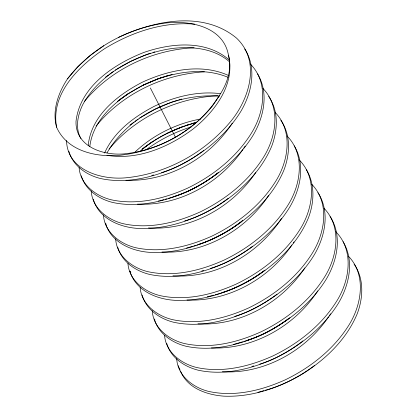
<?xml version="1.0" encoding="UTF-8"?>
<svg xmlns="http://www.w3.org/2000/svg" width="417" height="417" viewBox="0 0 417 417"><rect width="100%" height="100%" fill="white"/><g stroke="black" fill="none" stroke-linecap="round" stroke-linejoin="round"><path stroke-width="0.63" d="M88.222 145.335C91.214 115.629 117.521 95.029 142.27 82.238C168.786 69.957 201.239 62.92 228.855 75.639M89.77 146.748C93.283 117.62 119.262 97.542 143.63 84.901C169.469 72.923 200.697 66.032 227.948 77.27M104.563 153.039C114.18 131.6 134.076 116.703 154.478 106.199C174.931 96.619 197.846 90.823 220.504 93.669M107.044 152.831C129.301 114.711 175.818 93.08 219.274 96.118M56.618 127.258A102.097 62.576 -27 0 1 67.445 78.902C90.802 48.403 126.961 28.471 164.845 23.138C189.198 19.99 223.47 26.417 228.443 55.18A85.078 52.146 -27 0 1 219.425 95.477L212.446 106.027C189.99 133.721 155.942 151.053 120.721 155.187C96.827 157.636 67.241 151.444 56.618 127.258C50.295 93.611 79.105 65.928 104.427 48.805C131.246 32.291 162.906 21.512 194.682 24.129M219.425 95.477C199.389 127.55 163.85 149.077 126.471 153.612C105.173 156.427 75.242 147.514 76.014 121.378C79.944 86.564 113.784 64.296 143.745 52.485C171.048 43.04 205.529 39.579 228.985 59.756M232.274 123.14C209.621 158.121 167.968 181.989 125.939 180.243M242.694 149.708C219.686 183.35 178.679 206.248 137.532 204.116M243.768 148.144L245.196 146.054M255.616 172.628C232.498 207.113 190.475 230.846 148.515 227.906M268.538 195.542C245.738 230.361 203.955 254.188 161.947 252.035M281.465 218.456C258.53 254.094 215.766 278.806 172.93 275.825M291.884 245.029C269.043 278.848 228.141 301.767 186.978 300.042M293.313 242.939L294.032 241.896M304.806 267.943C281.85 302.596 239.942 326.381 197.96 323.832M317.728 290.858C295.08 325.839 253.421 349.707 211.398 347.96M328.507 316.904C305.447 350.968 263.925 374.289 222.376 371.75M329.221 315.862L330.655 313.777M84.26 101.628C110.906 69.238 152.403 49.753 194.103 47.757M96.061 126.075C122.29 93.888 163.172 74.304 204.413 71.839M109.082 149.062C135.603 117.13 176.615 97.844 217.888 95.717M67.445 78.902L77.739 66.803L89.994 55.628L103.781 45.708M134.571 152.471C152.669 135.207 176.083 123.552 200.64 118.996M139.758 151.673C155.604 137.474 175.364 128.128 195.849 122.77M218.638 172.237C203.804 184.184 186.54 193.342 168.145 198.403M217.439 173.107L216.016 174.358C203.043 184.033 188.708 192.19 173.123 196.777M240.432 222.277L242.809 220.192M302.898 340.825L301.47 342.076C288.84 351.521 274.907 359.444 259.807 364.14M105.517 77.161L108.602 74.93M109.629 74.19L113.226 71.588M119.267 100.007L122.864 97.406M123.891 96.661L127.487 94.06M129.932 125.079L134.045 122.108M135.072 121.363L138.157 119.132M142.656 148.666L143.683 147.926M144.709 147.18C159.659 136.036 176.782 127.795 194.755 122.874M146.07 149.844C159.758 139.664 175.296 131.85 191.58 126.794M117.474 101.347L128.196 93.627M141.889 149.265L149.547 143.75M150.568 143.015L152.612 141.545M203.809 150.396C191.002 159.956 176.876 168.004 161.53 172.643M228.224 198.315C215.078 208.114 200.541 216.371 184.721 220.916M239.9 222.647C227.437 231.956 213.655 239.697 198.763 244.341M252.639 246.233C239.838 255.793 225.706 263.841 210.361 268.48M263.789 270.93C251.149 280.339 237.111 288.131 221.959 292.614M277.055 294.157C264.253 303.712 250.122 311.76 234.776 316.399M288.736 318.484C276.273 327.798 262.486 335.534 247.594 340.183M241.141 221.844C227.724 231.883 212.832 240.098 196.808 245.107M265.03 270.127C250.101 281.287 233.249 290.091 215.156 294.762M289.971 317.681C276.044 328.064 260.552 336.613 243.82 341.466M314.387 365.6C299.625 376.624 283.07 385.532 265.202 390.255M115.28 70.098L130.62 61.398L146.972 54.309M128.035 93.747L143.057 85.224L158.512 78.568L172.205 74.382M139.695 118.021L155.035 109.317L170.803 102.483M118.412 37.436C154.295 20.464 203.287 10.42 236.575 38.145C261.162 61.502 249.335 99.272 230.262 121.983C204.606 152.596 167.076 173.383 127.258 177.663C102.394 180.488 67.173 170.735 66.527 140.519M142.828 85.355L159.179 78.271M167.243 133.278L183.595 126.189M147.576 54.121L150.589 53.188M152.997 52.438L154.806 51.88M160.383 77.896L163.396 76.963M165.81 76.212L168.822 75.279M171.387 102.228L177.413 100.356M178.622 99.986L181.635 99.048M186.008 125.439L189.021 124.506M191.429 123.755L194.447 122.822M151.741 175.474L153.576 174.942M201.797 270.956L203.632 270.424M251.852 366.439L253.687 365.912M160.253 200.66L163.897 199.618M165.111 199.274L166.93 198.753M186.493 248.063L192.56 246.322M193.775 245.978L195.594 245.457M213.942 295.111L207.197 296.805M233.504 344.421L242.605 341.815M257.92 392.34L263.987 390.604M158.366 200.968L159.622 200.765M106.971 155.338C137.73 160.399 168.677 147.232 192.956 129.098C214.651 111.813 235.605 84.536 228.443 55.18M229.355 61.68C214.176 48.388 192.675 46.329 173.363 48.33C153.936 50.916 135.259 57.843 118.579 68.08C104.083 77.505 90.843 89.493 82.629 104.912C77.671 115.238 74.966 128.071 80.919 138.574M244.617 48.998L245.405 49.957C256.929 69.238 251.607 93.345 240.703 111.626C225.602 136.015 202.386 154.42 176.772 166.831C153.112 177.517 126.356 184.09 100.502 178.518C86.402 175.025 72.939 165.768 68.826 151.22M250.356 64.03C268.829 82.561 264.253 112.475 251.555 132.924C236.449 157.313 213.238 175.713 187.624 188.13C163.964 198.81 137.209 205.388 111.355 199.816C95.894 196.141 80.231 184.507 79.1 167.571M262.955 88.472C281.063 107.007 276.299 136.614 263.763 156.881C248.657 181.27 225.446 199.675 199.832 212.086C176.172 222.772 149.416 229.35 123.562 223.773C107.878 220.093 92.094 208.109 91.234 190.913M268.642 96.431C278.837 110.948 277.795 130.286 271.681 146.247C260.948 171.877 240.093 191.804 216.861 206.332C193.186 220.296 166.018 229.631 138.262 228.433C119.658 227.395 98.751 218.55 93.246 199.138M275.163 112.434C293.271 130.969 288.507 160.571 275.971 180.842C260.87 205.232 237.654 223.637 212.039 236.048C188.38 246.734 161.624 253.307 135.77 247.734C120.086 244.049 104.302 232.066 103.442 214.87M280.849 120.393C291.045 134.91 290.008 154.243 283.888 170.209C273.156 195.834 252.301 215.761 229.069 230.293C205.393 244.258 178.226 253.593 150.469 252.394C131.866 251.352 110.958 242.506 105.454 223.095L106.095 224.2M286.979 135.911C305.452 154.441 300.876 184.356 288.178 204.799C273.078 229.188 249.861 247.594 224.247 260.01C200.587 270.69 173.832 277.269 147.978 271.691C132.293 268.011 116.51 256.028 115.65 238.832M299.187 159.873C317.66 178.398 313.089 208.318 300.386 228.761C285.285 253.15 262.069 271.556 236.455 283.967C212.8 294.652 186.039 301.23 160.185 295.653C144.725 291.983 129.061 280.344 127.93 263.408M311.791 184.314C329.894 202.844 325.13 232.451 312.594 252.718C297.493 277.107 274.277 295.512 248.662 307.928C225.008 318.609 198.252 325.187 172.393 319.61C156.933 315.94 141.269 304.306 140.138 287.37M317.869 192.753L318.656 193.717C330.181 212.993 324.859 237.106 313.949 255.381C298.848 279.771 275.637 298.176 250.023 310.587C226.363 321.272 199.607 327.851 173.748 322.273C159.648 318.786 146.185 309.523 142.077 294.975M323.999 208.271C342.102 226.806 337.337 256.413 324.801 276.679C309.701 301.069 286.484 319.474 260.87 331.885C237.216 342.571 210.46 349.149 184.601 343.572C168.916 339.891 153.133 327.908 152.273 310.707M330.076 216.715L330.863 217.674C342.388 236.955 337.066 261.063 326.157 279.343C311.056 303.732 287.845 322.138 262.23 334.549C238.571 345.234 211.815 351.807 185.956 346.235C171.856 342.743 158.397 333.485 154.285 318.937L154.931 320.042M335.81 231.753C354.283 250.278 349.712 280.193 337.009 300.641C321.908 325.031 298.697 343.431 273.083 355.847C249.423 366.527 222.668 373.106 196.808 367.533C181.348 363.859 165.685 352.224 164.553 335.289M348.414 256.189C366.522 274.725 361.753 304.332 349.217 324.598C334.116 348.987 310.905 367.393 285.291 379.804C261.631 390.489 234.875 397.067 209.016 391.49C193.332 387.81 177.548 375.826 176.688 358.63M354.096 264.149C364.296 278.665 363.254 298.004 357.14 313.965C346.402 339.594 325.547 359.522 302.32 374.049C278.645 388.013 251.472 397.349 223.715 396.15C206.79 394.878 187.035 388.102 180.488 370.932M130.839 272.676L129.869 271.019C135.374 290.43 156.281 299.27 174.885 300.313C202.641 301.512 229.814 292.176 253.484 278.212C276.716 263.68 297.571 243.752 308.309 218.127C314.293 202.605 315.21 184.444 306.448 169.755M150.344 87.94L175.63 137.574M343.071 241.636C354.596 260.912 349.274 285.025 338.364 303.3C323.264 327.689 300.052 346.094 274.438 358.511C250.779 369.191 224.023 375.769 198.169 370.192C184.33 366.715 170.887 357.786 166.748 343.478M294.24 145.799C305.765 165.075 300.443 189.188 289.534 207.463C274.433 231.852 251.216 250.257 225.602 262.668C201.948 273.354 175.192 279.932 149.333 274.355C135.233 270.868 121.769 261.605 117.662 247.057M257.612 73.918C269.137 93.194 263.815 117.307 252.91 135.582C237.81 159.972 214.593 178.377 188.979 190.793C165.325 201.474 138.564 208.052 112.71 202.474C98.871 198.998 85.433 190.069 81.289 175.76M178.956 367.44L179.977 369.764M178.7 366.856A102.097 62.576 -27 0 1 178.382 365.673"/></g></svg>
